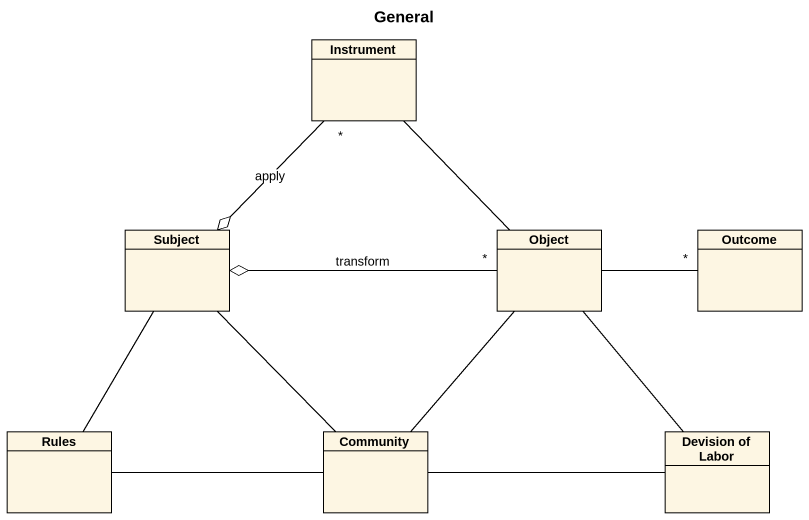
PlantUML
@startuml
title General
hide circle
hide empty members
class Instrument
class Subject
class "Object" as Object_
class Outcome
class Rules
class Community
class "Devision of Labor" as Devision_of_Labor
Instrument "*" --o Subject : apply
Instrument -- Object_
Subject -- Rules
Subject -- Community
Object_ "*" -left-o Subject : transform
Object_ -right- "*" Outcome
Object_ -- Community
Object_ -- Devision_of_Labor
Rules -right- Community
Community -right- Devision_of_Labor
@enduml
